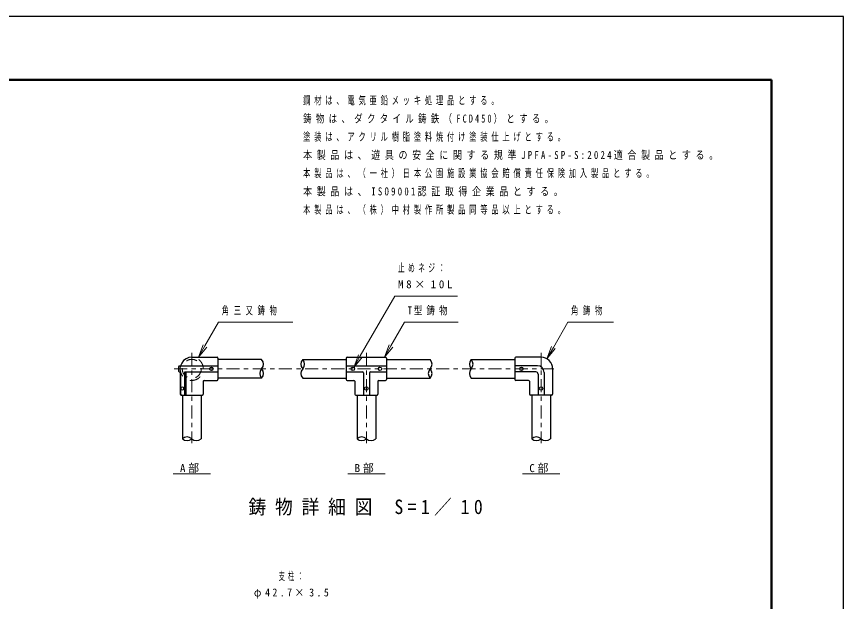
# Model space of a CAD drawing. Units: millimetres on the paper, enlarged 50 times, with parts at other scales. Extents: x -20075 to 825, y -773 to 14073.
# Drawn here: x -8644 to 825, y 7381 to 14073 of the extents above; entities that cross this region are included whole.
import ezdxf

# ---------------------------------------------------------------- set-up
doc = ezdxf.new("R2010")
doc.units = ezdxf.units.MM
doc.header["$LTSCALE"] = 50
doc.linetypes.add('USER1', pattern=[4.5, 2.5, -2])
doc.linetypes.add('USER2', pattern=[6, 3, -1, 1, -1])
for name, color, linetype, lineweight in [('A3図枠', 7, 'Continuous', 25), ('線', 2, 'Continuous', 25), ('補助', 2, 'Continuous', 13)]:
    doc.layers.add(name, color=color, linetype=linetype, lineweight=lineweight)
doc.styles.add('ＭＳ ゴシック', font='')
doc.styles.get('ＭＳ ゴシック').set_extended_font_data('MS Gothic')

msp = doc.modelspace()

# ---------------------------------------------------------------- linework, layer by layer
at = {"layer": 'A3図枠', "lineweight": 50}
for p, q in [((0, 13350), (-19250, 13350)), ((0, 0), (0, 13350))]:
    msp.add_line(p, q, dxfattribs=at)
at = {"layer": '線', "color": 20, "linetype": 'USER2', "lineweight": 13}
for p, q in [((-6637.66, 10224.74), (-6637.66, 9192.24)), ((-4637.66, 10224.74), (-4637.66, 9192.24)), ((-2637.66, 10224.74), (-2637.66, 9192.24)), ((-6840.16, 10042.24), (-2455.16, 10042.24))]:
    msp.add_line(p, q, dxfattribs=at)
at = {"layer": '線', "color": 7}
for p, q in [((-6637.66, 10174.74), (-6347.66, 10174.74)), ((-6337.66, 10164.74), (-6337.66, 9919.74)), ((-5837.66, 10148.99), (-6337.66, 10148.99)), ((-5367.66, 10148.99), (-4867.66, 10148.99)), ((-4867.66, 10164.74), (-4867.66, 9919.74)), ((-4857.66, 10174.74), (-4417.66, 10174.74)), ((-4407.66, 10164.74), (-4407.66, 9919.74)), ((-4407.66, 10148.99), (-3907.66, 10148.99)), ((-3437.66, 10148.99), (-2937.66, 10148.99)), ((-2937.66, 10164.74), (-2937.66, 9919.74)), ((-2637.66, 10174.74), (-2927.66, 10174.74)), ((-6790.16, 10067.24), (-6790.16, 10017.24)), ((-2505.16, 10042.24), (-2505.16, 9752.24)), ((-6770.16, 10007.24), (-6770.16, 9752.24)), ((-6505.16, 9899.74), (-6505.16, 9752.24)), ((-6495.16, 9909.74), (-6347.66, 9909.74)), ((-5837.66, 9935.49), (-6337.66, 9935.49)), ((-5367.66, 9935.49), (-4867.66, 9935.49)), ((-4857.66, 9909.74), (-4780.16, 9909.74)), ((-4770.16, 9899.74), (-4770.16, 9752.24)), ((-4505.16, 9899.74), (-4505.16, 9752.24)), ((-4495.16, 9909.74), (-4417.66, 9909.74)), ((-4407.66, 9935.49), (-3907.66, 9935.49)), ((-3437.66, 9935.49), (-2937.66, 9935.49)), ((-2780.16, 9909.74), (-2927.66, 9909.74)), ((-2770.16, 9899.74), (-2770.16, 9752.24)), ((-6760.16, 9742.24), (-6515.16, 9742.24)), ((-6744.41, 9742.24), (-6744.41, 9242.24)), ((-6530.91, 9742.24), (-6530.91, 9242.24)), ((-4760.16, 9742.24), (-4515.16, 9742.24)), ((-4744.41, 9742.24), (-4744.41, 9242.24)), ((-4530.91, 9742.24), (-4530.91, 9242.24)), ((-2515.16, 9742.24), (-2760.16, 9742.24)), ((-2744.41, 9742.24), (-2744.41, 9242.24)), ((-2530.91, 9742.24), (-2530.91, 9242.24))]:
    msp.add_line(p, q, dxfattribs=at)
at = {"layer": '線'}
for p, q in [((-6780.16, 10077.24), (-6337.66, 10077.24)), ((-4867.66, 10077.24), (-4407.66, 10077.24)), ((-2677.66, 10077.24), (-2937.66, 10077.24)), ((-6780.16, 10007.24), (-6764.5, 10007.24)), ((-6764.5, 9752.24), (-6764.5, 10007.24)), ((-6717.86, 10007.24), (-6337.66, 10007.24)), ((-6717.86, 9752.24), (-6717.86, 10007.24)), ((-6703.27, 9742.24), (-6703.27, 10007.24)), ((-4867.66, 10007.24), (-4682.66, 10007.24)), ((-4672.66, 9997.24), (-4672.66, 9742.24)), ((-4602.66, 9997.24), (-4602.66, 9742.24)), ((-4592.66, 10007.24), (-4407.66, 10007.24)), ((-2697.66, 10007.24), (-2937.66, 10007.24)), ((-2672.66, 9982.24), (-2672.66, 9742.24)), ((-2602.66, 10002.24), (-2602.66, 9742.24))]:
    msp.add_line(p, q, dxfattribs=at)
at = {"layer": '線', "color": 7}
msp.add_lwpolyline([(-20074.9, -773.06), (824.9, -773.06), (824.9, 14072.96), (-20074.9, 14072.96)], close=True, dxfattribs=at)
msp.add_lwpolyline([(-6637.66, 10174.74), (-6671.6, 10170.32), (-6703.27, 10157.35), (-6730.83, 10136.45), (-6752.04, 10109.12), (-6765.45, 10077.24)], dxfattribs=at)
at = {"layer": '線', "color": 4, "linetype": 'USER1', "lineweight": 13}
msp.add_circle((-6637.66, 10042.24), 108.75, dxfattribs=at)
at = {"layer": '線'}
for centre in [(-6412.66, 10042.24), (-4792.66, 10042.24), (-4482.66, 10042.24), (-2862.66, 10042.24), (-4637.66, 9817.24), (-2637.66, 9817.24)]:
    msp.add_circle(centre, 20, dxfattribs=at)
at = {"layer": '線', "color": 4, "linetype": 'USER1', "lineweight": 13}
msp.add_arc((-6637.66, 10042.24), 132.5, 164.68349, 90, dxfattribs=at)
at = {"layer": '線', "color": 7}
for centre, radius, start, end in [((-6347.66, 10164.74), 10, 0, 90), ((-4857.66, 10164.74), 10, 90, 180), ((-4417.66, 10164.74), 10, 0, 90), ((-2927.66, 10164.74), 10, 90, 180), ((-2637.66, 10042.24), 132.5, 0, 90), ((-6780.16, 10067.24), 10, 90, 180), ((-6780.16, 10017.24), 10, 180, 270), ((-6495.16, 9899.74), 10, 90, 180), ((-6347.66, 9919.74), 10, 270, 0), ((-4857.66, 9919.74), 10, 180, 270), ((-4780.16, 9899.74), 10, 0, 90), ((-4495.16, 9899.74), 10, 90, 180), ((-4417.66, 9919.74), 10, 270, 0), ((-2927.66, 9919.74), 10, 180, 270), ((-2780.16, 9899.74), 10, 0, 90), ((-6760.16, 9752.24), 10, 180, 270), ((-6515.16, 9752.24), 10, 270, 0), ((-4760.16, 9752.24), 10, 180, 270), ((-4515.16, 9752.24), 10, 270, 0), ((-2760.16, 9752.24), 10, 180, 270), ((-2515.16, 9752.24), 10, 270, 0)]:
    msp.add_arc(centre, radius, start, end, dxfattribs=at)
at = {"layer": '線'}
for centre, radius, start, end in [((-5893.16, 10095.61), 77, 316.11983, 43.88017), ((-5312.15, 10095.61), 77, 136.11983, 223.88017), ((-5423.16, 10095.61), 77, 316.11983, 43.88017), ((-3963.16, 10095.61), 77, 316.11983, 43.88017), ((-3382.15, 10095.61), 77, 136.11983, 223.88017), ((-3493.16, 10095.61), 77, 316.11983, 43.88017), ((-5782.15, 9988.86), 77, 136.11983, 223.88017), ((-5893.16, 9988.86), 77, 316.11983, 43.88017), ((-5312.15, 9988.86), 77, 136.11983, 223.88017), ((-3852.15, 9988.86), 77, 136.11983, 223.88017), ((-3963.16, 9988.86), 77, 316.11983, 43.88017), ((-3382.15, 9988.86), 77, 136.11983, 223.88017), ((-2677.66, 10002.24), 75, 0, 90), ((-4682.66, 9997.24), 10, 0, 90), ((-4592.66, 9997.24), 10, 90, 180), ((-2697.66, 9982.24), 25, 0, 90), ((-6754.5, 9752.24), 10, 180, 270), ((-6727.86, 9752.24), 10, 270, 0), ((-6691.03, 9186.74), 77, 46.11983, 133.88017), ((-6691.03, 9297.74), 77, 226.11983, 313.88017), ((-6584.28, 9297.74), 77, 226.11983, 313.88017), ((-4691.03, 9186.74), 77, 46.11983, 133.88017), ((-4691.03, 9297.74), 77, 226.11983, 313.88017), ((-4584.28, 9297.74), 77, 226.11983, 313.88017), ((-2691.03, 9186.74), 77, 46.11983, 133.88017), ((-2691.03, 9297.74), 77, 226.11983, 313.88017), ((-2584.28, 9297.74), 77, 226.11983, 313.88017)]:
    msp.add_arc(centre, radius, start, end, dxfattribs=at)
msp.add_ellipse((-6744.56, 9817.24), major_axis=(0, -20.02), ratio=0.706341, dxfattribs=at)
at = {"layer": '補助'}
for p, q in [((-4707.66, 10189.46), (-4312.01, 10874.74)), ((-4312.01, 10874.74), (-4262.01, 10874.74)), ((-4262.01, 10874.74), (-3594.39, 10874.74)), ((-6486.8, 10304.52), (-6330.22, 10574.74)), ((-6330.22, 10574.74), (-6280.22, 10574.74)), ((-6280.22, 10574.74), (-5480.41, 10574.74)), ((-4356.25, 10304.64), (-4200.31, 10574.74)), ((-4200.31, 10574.74), (-4150.31, 10574.74)), ((-4150.31, 10574.74), (-3586.38, 10574.74)), ((-2496.41, 10286.89), (-2330.22, 10574.74)), ((-2330.22, 10574.74), (-2280.22, 10574.74)), ((-2280.22, 10574.74), (-1807.56, 10574.74)), ((-6508.43, 10317.06), (-6562, 10174.74)), ((-6562, 10174.74), (-6486.8, 10304.52)), ((-6465.17, 10291.99), (-6562, 10174.74)), ((-4377.91, 10317.14), (-4431.25, 10174.74)), ((-4431.25, 10174.74), (-4356.25, 10304.64)), ((-4334.6, 10292.14), (-4431.25, 10174.74)), ((-2518.06, 10299.39), (-2571.41, 10156.99)), ((-2571.41, 10156.99), (-2496.41, 10286.89)), ((-2474.76, 10274.39), (-2571.41, 10156.99)), ((-4729.31, 10201.96), (-4782.66, 10059.56)), ((-4782.66, 10059.56), (-4707.66, 10189.46)), ((-4686.01, 10176.96), (-4782.66, 10059.56)), ((-6851.16, 8842.24), (-6424.16, 8842.24)), ((-4851.16, 8842.24), (-4424.16, 8842.24)), ((-2851.16, 8842.24), (-2424.16, 8842.24))]:
    msp.add_line(p, q, dxfattribs=at)

# ---------------------------------------------------------------- texts
at = {"layer": '線', "color": 7, "insert": (-5987.66, 8454.03), "char_height": 165, "attachment_point": 4, "style": 'ＭＳ ゴシック'}
msp.add_mtext('\\T1.5;\\W0.9;鋳物詳細図\\~S=1／10', dxfattribs=at)
at = {"layer": '補助', "char_height": 91.64, "style": 'ＭＳ ゴシック'}
for s, insert, attachment_point in [('\\T1.52;\\W0.65;鋼材は、電気亜鉛メッキ処理品とする。', (-5362.24, 13159.84), 1), ('\\T1.52;\\W0.75;鋳物は、ダクタイル鋳鉄（FCD450）とする。', (-5362.24, 12951.51), 1), ('\\T1.52;\\W0.65;塗装は、アクリル樹脂塗料焼付け塗装仕上げとする。', (-5362.24, 12743.18), 1), ('\\T1.52;\\W0.8;本製品は、遊具の安全に関する規準JPFA-SP-S:2024適合製品とする。', (-5362.24, 12534.84), 1), ('\\T1.52;\\W0.65;本製品は、（一社）日本公園施設業協会賠償責任保険加入製品とする。', (-5362.24, 12326.51), 1), ('\\T1.52;\\W0.8;本製品は、ISO9001認証取得企業品とする。', (-5362.24, 12118.18), 1), ('\\T1.52;\\W0.65;本製品は、（株）中村製作所製品同等品以上とする。', (-5362.24, 11909.84), 1), ('\\T1.5;\\W0.6;止めネジ：', (-4275.76, 11243.49), 1), ('\\T1.5;M8×10L', (-4275.76, 11055.99), 1), ('\\T1.64;\\W0.65;角三又鋳物', (-6293.97, 10755.99), 1), ('\\T1.5;\\W0.75;T型鋳物', (-4164.06, 10755.99), 1), ('\\T1.64;\\W0.65;角鋳物', (-2293.97, 10755.99), 1), ('\\T1.5;A部', (-6772.35, 8850.57), 7), ('\\T1.5;B部', (-4772.35, 8850.57), 7), ('\\T1.5;C部', (-2772.35, 8850.57), 7), ('\\T1.5;\\W0.55;支柱：', (-5483.18, 7717.52), 2), ('\\T1.5;\\W0.9;φ42.7×3.5', (-5483.18, 7530.02), 2)]:
    msp.add_mtext(s, dxfattribs=dict(at, insert=insert, attachment_point=attachment_point))

doc.saveas('drawing.dxf')
